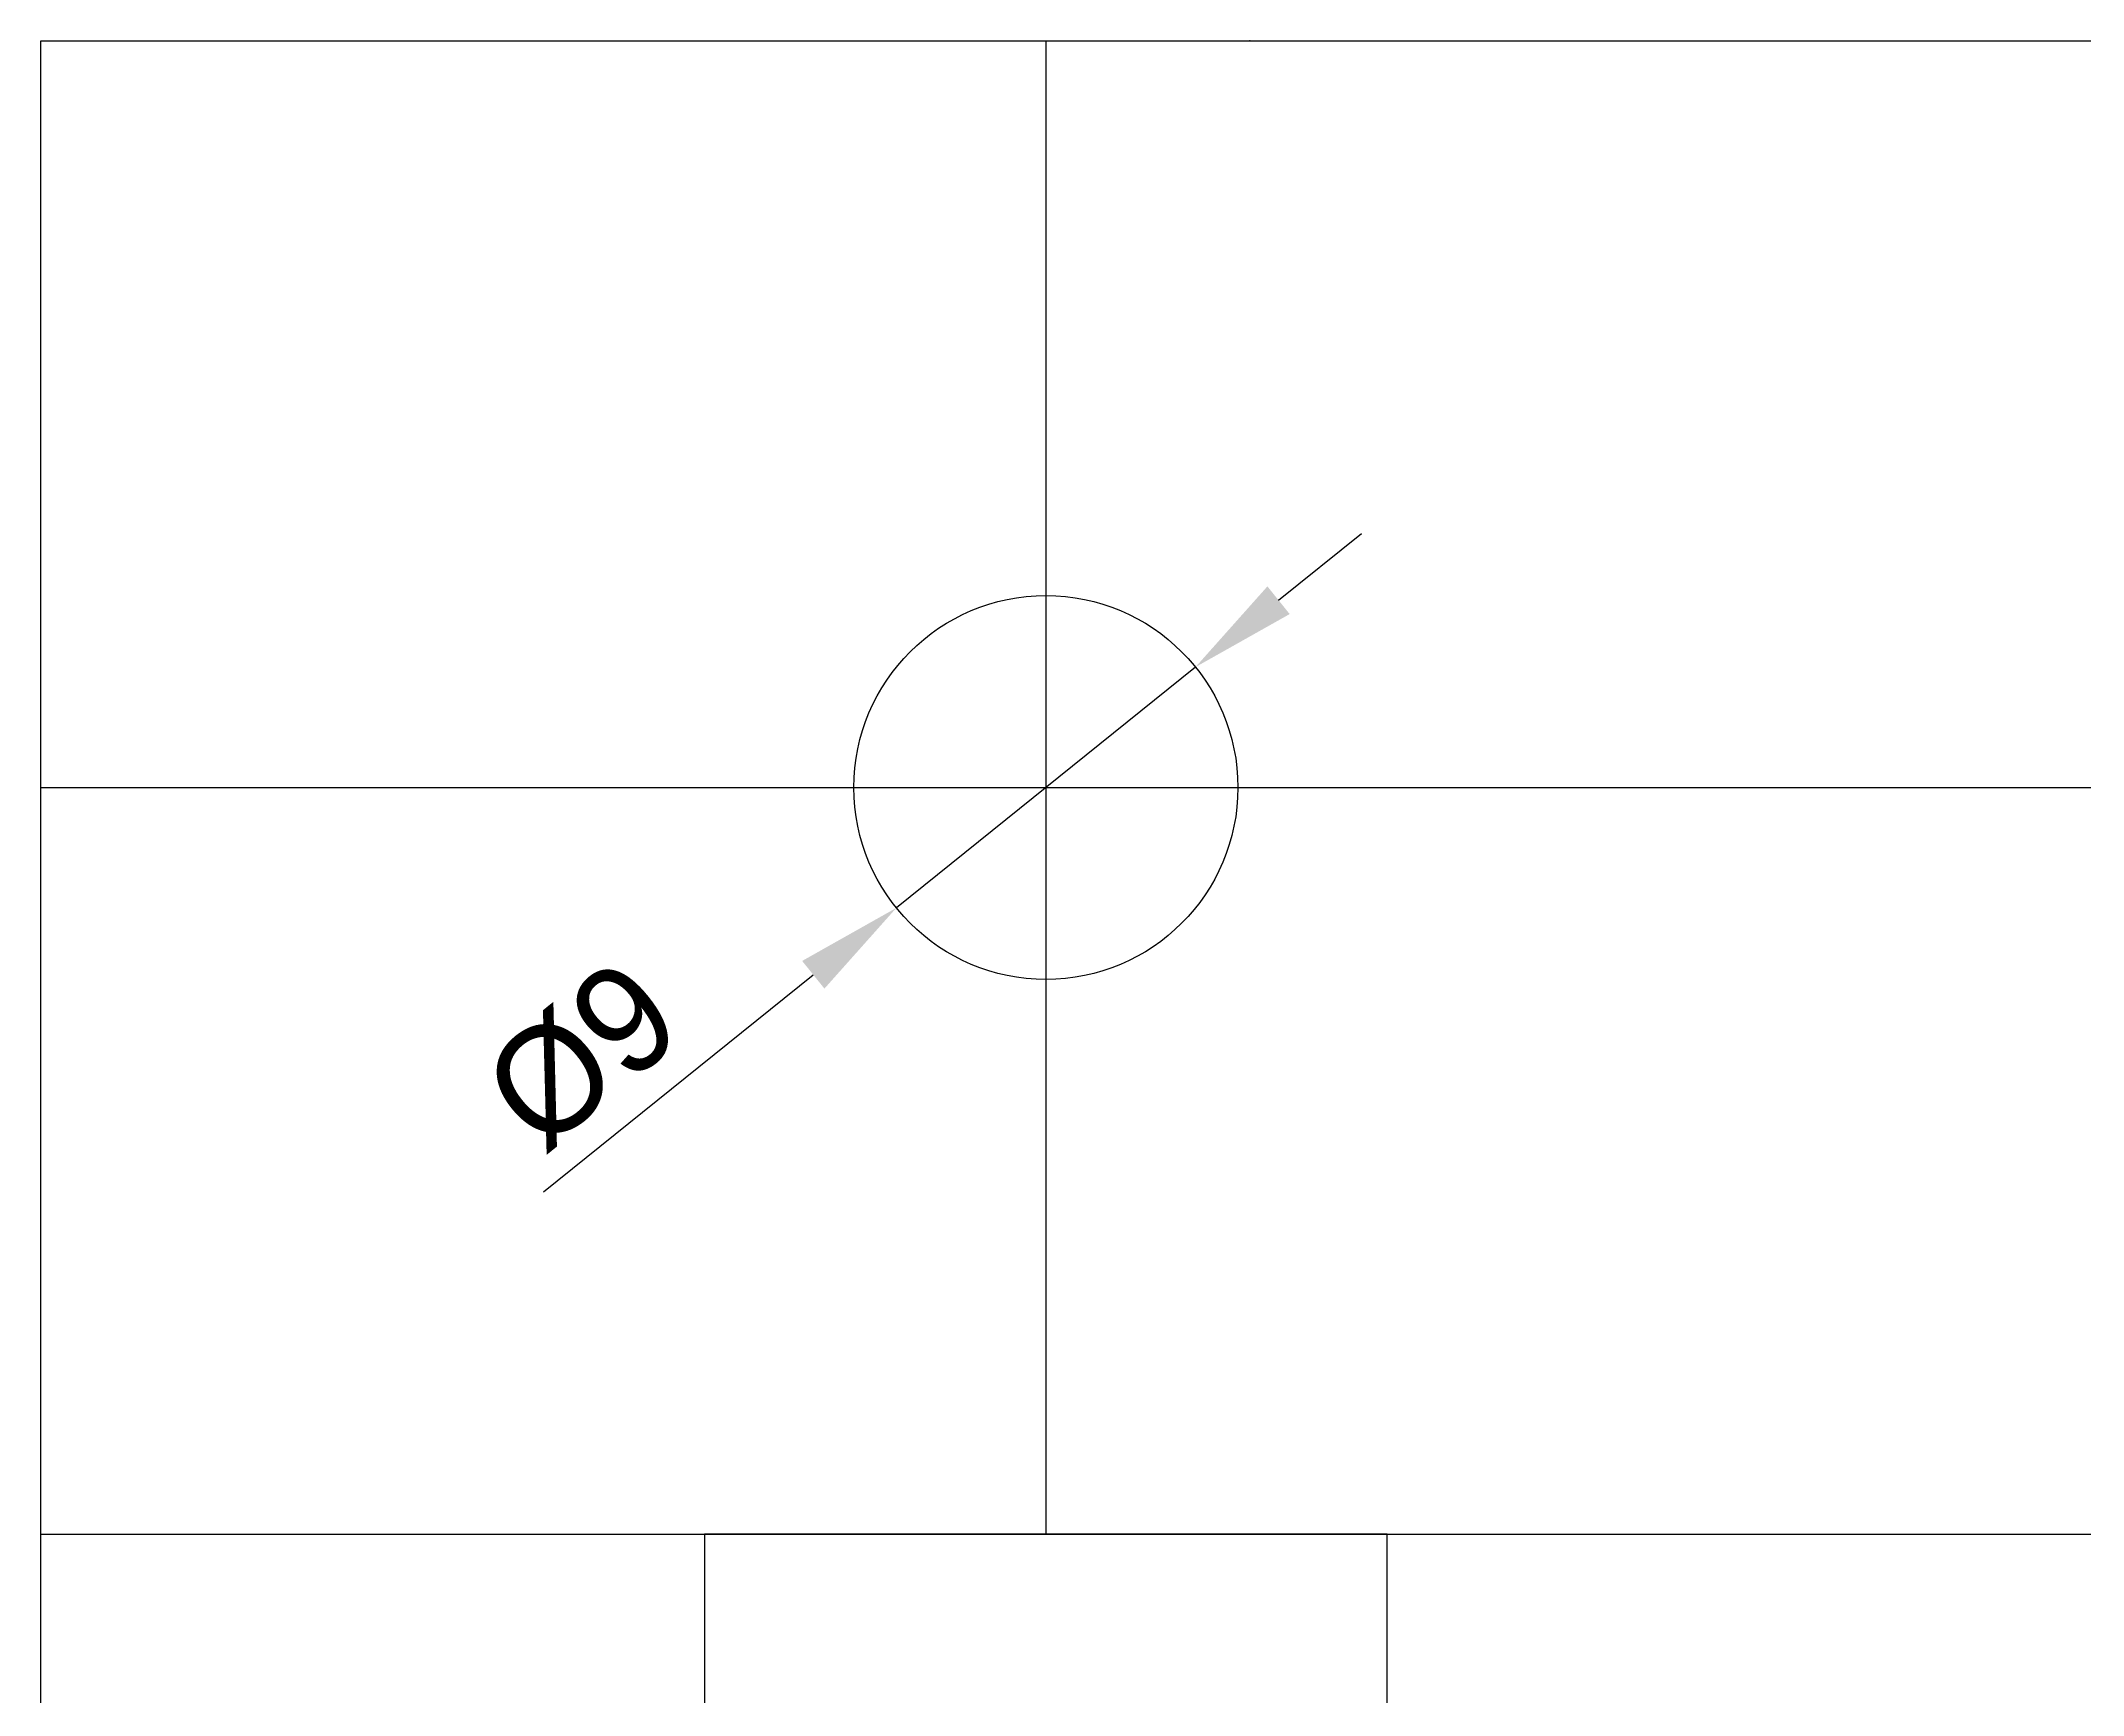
# Model space of a CAD drawing. Extents: x 0 to 85, y 0 to 190.
# Drawn here: x 0 to 47.87, y 151.23 to 190 of the extents above; entities that cross this region are included whole.
import ezdxf

# ---------------------------------------------------------------- set-up
doc = ezdxf.new("R2010")
doc.units = 0
doc.layers.get('0').update_dxf_attribs({"linetype": 'CONTINUOUS'})
doc.layers.get('DEFPOINTS').update_dxf_attribs({"linetype": 'CONTINUOUS'})
for name, color, linetype in [('ANNO', 7, 'CONTINUOUS'), ('HOLE', 7, 'CONTINUOUS'), ('PARTS', 131, 'CONTINUOUS')]:
    doc.layers.add(name, color=color, linetype=linetype)
doc.dimstyles.get("Standard").update_dxf_attribs({"dimtxt": 0.18, "dimasz": 0.18, "dimexe": 0.18, "dimexo": 0.0625, "dimgap": 0.09, "dimtad": 0, "dimtih": 1, "dimtoh": 1, "dimzin": 0, "dimcen": 0.09, "dimazin": 3, "dimtfac": 1, "dimtofl": 0, "dimtmove": 0, "dimatfit": 3})

# ---------------------------------------------------------------- blocks, each defined once
blk = doc.blocks.new('*U5')
at = {"layer": 'ANNO', "color": 0}
blk.add_text('Ø9', height=2.5, rotation=38.8368, dxfattribs=at).set_placement((11.706, 163.89))
blk = doc.blocks.new('*D1')
at = {"layer": 'ANNO', "color": 0}
for p, q in [((29.01, 176.89), (30.957, 178.457)), ((27.063, 175.322), (20.052, 169.678)), ((11.785, 163.022), (18.105, 168.11))]:
    blk.add_line(p, q, dxfattribs=at)
for points in [[(28.749, 177.214), (29.271, 176.565), (27.063, 175.322)], [(17.844, 168.435), (18.366, 167.786), (20.052, 169.678)]]:
    blk.add_solid(points, dxfattribs=at)
at = {"layer": 'DEFPOINTS', "color": 0}
for p in [(27.063, 175.322), (20.052, 169.678)]:
    blk.add_point(p, dxfattribs=at)
at = {"layer": 'ANNO'}
blk.add_blockref('*U5', (0, 0), dxfattribs=at)

msp = doc.modelspace()

# ---------------------------------------------------------------- linework, layer by layer
for p, q in [((0, 155), (0, 190)), ((0, 190), (85, 190)), ((0, 35), (0, 155)), ((0, 155), (85, 155))]:
    msp.add_line(p, q)
at = {"layer": 'HOLE'}
for p, q in [((23.557, 190), (23.557, 155)), ((0, 172.5), (85, 172.5))]:
    msp.add_line(p, q, dxfattribs=at)
msp.add_circle((23.557, 172.5), 4.5, dxfattribs=at)
at = {"layer": 'PARTS'}
msp.add_lwpolyline([(15.557, 136), (31.557, 136), (31.557, 155), (15.557, 155)], close=True, dxfattribs=at)
msp.add_point((28.333, 190), dxfattribs=at)

# ---------------------------------------------------------------- dimensions: what is measured, and where the dimension line sits
at = {"layer": 'ANNO'}
dim = msp.add_diameter_dim_2p(p1=(27.063, 175.322), p2=(20.052, 169.678), dimstyle='Standard', dxfattribs=at)
dim.commit()
dim.dimension.update_dxf_attribs({"geometry": '*D1', "text_midpoint": (12.735, 166.318)})

doc.saveas('drawing.dxf')
